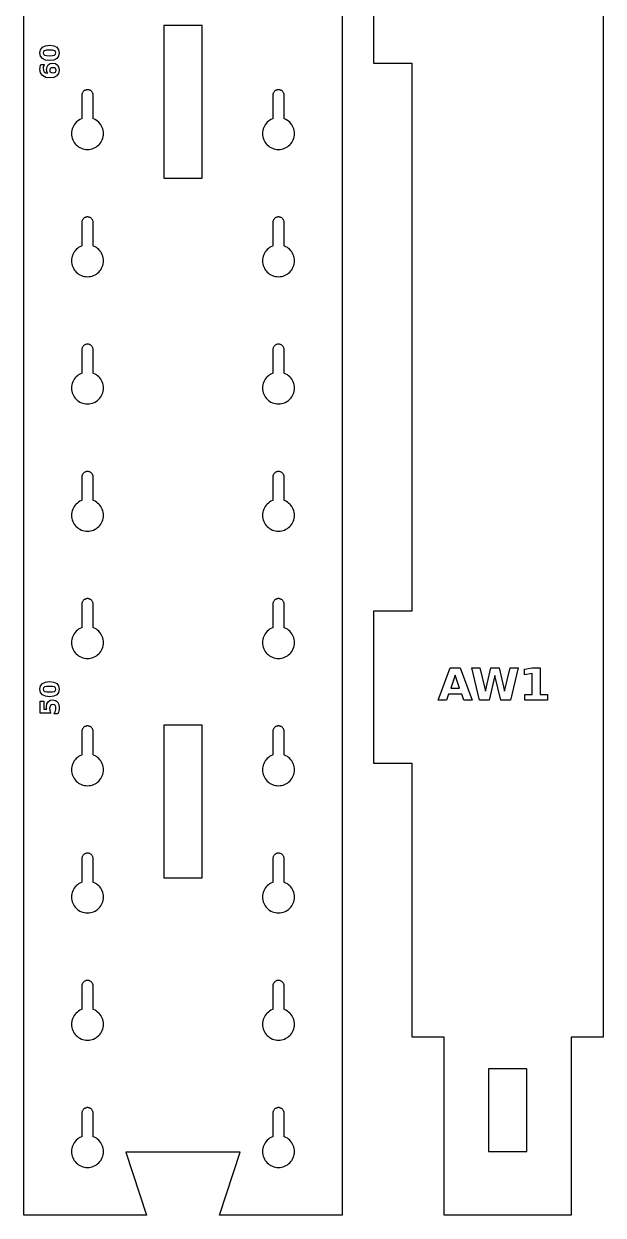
# Model space of a CAD drawing. Header units: millimetres. Extents: x 12 to 566, y 12 to 384.
# Drawn here: x 475.5 to 566.5, y 12.5 to 199.8 of the extents above; entities that cross this region are included whole.
import ezdxf

# ---------------------------------------------------------------- set-up
doc = ezdxf.new("R2010")
doc.units = ezdxf.units.MM
doc.layers.add('CUT', color=1, linetype='Continuous')
doc.layers.add('ENGRAVE', color=5, linetype='Continuous')

msp = doc.modelspace()

# ---------------------------------------------------------------- linework, layer by layer
at = {"layer": 'CUT', "color": 1}
for points in [[(530.5, 83.5), (530.5, 107.5), (536.5, 107.5), (536.5, 193.5), (530.5, 193.5), (530.5, 217.5), (536.5, 217.5), (536.5, 350.5), (547.15, 350.5), (544.75, 357.93), (558.25, 357.93), (555.85, 350.5), (566.5, 350.5), (566.5, 40.5), (561.5, 40.5), (561.5, 12.5), (541.5, 12.5), (541.5, 40.5), (536.5, 40.5), (536.5, 83.5)], [(480.5, 322.5), (480.5, 328.5), (520.5, 328.5), (520.5, 322.5), (525.5, 322.5), (525.5, 12.5), (506.24, 12.5), (509.5, 22.4), (491.5, 22.4), (494.76, 12.5), (475.5, 12.5), (475.5, 322.5)], [(497.5, 199.5), (497.5, 175.5), (503.5, 175.5), (503.5, 199.5)], [(487.27, 184.27), (487.09, 184.43), (486.89, 184.58), (486.68, 184.7), (486.46, 184.81), (486.4, 184.83), (486.4, 188.5), (486.4, 188.59), (486.38, 188.68), (486.36, 188.76), (486.33, 188.84), (486.29, 188.92), (486.25, 189), (486.2, 189.07), (486.14, 189.14), (486.07, 189.2), (486, 189.25), (485.92, 189.29), (485.84, 189.33), (485.76, 189.36), (485.68, 189.38), (485.59, 189.4), (485.5, 189.4), (485.41, 189.4), (485.32, 189.38), (485.24, 189.36), (485.16, 189.33), (485.08, 189.29), (485, 189.25), (484.93, 189.2), (484.86, 189.14), (484.8, 189.07), (484.75, 189), (484.71, 188.92), (484.67, 188.84), (484.64, 188.76), (484.62, 188.68), (484.6, 188.59), (484.6, 188.5), (484.6, 184.83), (484.54, 184.81), (484.32, 184.7), (484.11, 184.58), (483.91, 184.43), (483.73, 184.27), (483.57, 184.09), (483.42, 183.89), (483.3, 183.68), (483.19, 183.46), (483.11, 183.23), (483.05, 182.99), (483.01, 182.75), (483, 182.5), (483.01, 182.25), (483.05, 182.01), (483.11, 181.77), (483.19, 181.54), (483.3, 181.32), (483.42, 181.11), (483.57, 180.91), (483.73, 180.73), (483.91, 180.57), (484.11, 180.42), (484.32, 180.3), (484.54, 180.19), (484.77, 180.11), (485.01, 180.05), (485.25, 180.01), (485.5, 180), (485.75, 180.01), (485.99, 180.05), (486.23, 180.11), (486.46, 180.19), (486.68, 180.3), (486.89, 180.42), (487.09, 180.57), (487.27, 180.73), (487.43, 180.91), (487.58, 181.11), (487.7, 181.32), (487.81, 181.54), (487.89, 181.77), (487.95, 182.01), (487.99, 182.25), (488, 182.5), (487.99, 182.75), (487.95, 182.99), (487.89, 183.23), (487.81, 183.46), (487.7, 183.68), (487.58, 183.89), (487.43, 184.09)], [(517.09, 184.43), (516.89, 184.58), (516.68, 184.7), (516.46, 184.81), (516.4, 184.83), (516.4, 188.5), (516.4, 188.59), (516.38, 188.68), (516.36, 188.76), (516.33, 188.84), (516.29, 188.92), (516.25, 189), (516.2, 189.07), (516.14, 189.14), (516.07, 189.2), (516, 189.25), (515.92, 189.29), (515.84, 189.33), (515.76, 189.36), (515.68, 189.38), (515.59, 189.4), (515.5, 189.4), (515.41, 189.4), (515.32, 189.38), (515.24, 189.36), (515.16, 189.33), (515.08, 189.29), (515, 189.25), (514.93, 189.2), (514.86, 189.14), (514.8, 189.07), (514.75, 189), (514.71, 188.92), (514.67, 188.84), (514.64, 188.76), (514.62, 188.68), (514.6, 188.59), (514.6, 188.5), (514.6, 184.83), (514.54, 184.81), (514.32, 184.7), (514.11, 184.58), (513.91, 184.43), (513.73, 184.27), (513.57, 184.09), (513.42, 183.89), (513.3, 183.68), (513.19, 183.46), (513.11, 183.23), (513.05, 182.99), (513.01, 182.75), (513, 182.5), (513.01, 182.25), (513.05, 182.01), (513.11, 181.77), (513.19, 181.54), (513.3, 181.32), (513.42, 181.11), (513.57, 180.91), (513.73, 180.73), (513.91, 180.57), (514.11, 180.42), (514.32, 180.3), (514.54, 180.19), (514.77, 180.11), (515.01, 180.05), (515.25, 180.01), (515.5, 180), (515.75, 180.01), (515.99, 180.05), (516.23, 180.11), (516.46, 180.19), (516.68, 180.3), (516.89, 180.42), (517.09, 180.57), (517.27, 180.73), (517.43, 180.91), (517.58, 181.11), (517.7, 181.32), (517.81, 181.54), (517.89, 181.77), (517.95, 182.01), (517.99, 182.25), (518, 182.5), (517.99, 182.75), (517.95, 182.99), (517.89, 183.23), (517.81, 183.46), (517.7, 183.68), (517.58, 183.89), (517.43, 184.09), (517.27, 184.27)], [(487.27, 164.27), (487.09, 164.43), (486.89, 164.58), (486.68, 164.7), (486.46, 164.81), (486.4, 164.83), (486.4, 168.5), (486.4, 168.59), (486.38, 168.68), (486.36, 168.76), (486.33, 168.84), (486.29, 168.92), (486.25, 169), (486.2, 169.07), (486.14, 169.14), (486.07, 169.2), (486, 169.25), (485.92, 169.29), (485.84, 169.33), (485.76, 169.36), (485.68, 169.38), (485.59, 169.4), (485.5, 169.4), (485.41, 169.4), (485.32, 169.38), (485.24, 169.36), (485.16, 169.33), (485.08, 169.29), (485, 169.25), (484.93, 169.2), (484.86, 169.14), (484.8, 169.07), (484.75, 169), (484.71, 168.92), (484.67, 168.84), (484.64, 168.76), (484.62, 168.68), (484.6, 168.59), (484.6, 168.5), (484.6, 164.83), (484.54, 164.81), (484.32, 164.7), (484.11, 164.58), (483.91, 164.43), (483.73, 164.27), (483.57, 164.09), (483.42, 163.89), (483.3, 163.68), (483.19, 163.46), (483.11, 163.23), (483.05, 162.99), (483.01, 162.75), (483, 162.5), (483.01, 162.25), (483.05, 162.01), (483.11, 161.77), (483.19, 161.54), (483.3, 161.32), (483.42, 161.11), (483.57, 160.91), (483.73, 160.73), (483.91, 160.57), (484.11, 160.42), (484.32, 160.3), (484.54, 160.19), (484.77, 160.11), (485.01, 160.05), (485.25, 160.01), (485.5, 160), (485.75, 160.01), (485.99, 160.05), (486.23, 160.11), (486.46, 160.19), (486.68, 160.3), (486.89, 160.42), (487.09, 160.57), (487.27, 160.73), (487.43, 160.91), (487.58, 161.11), (487.7, 161.32), (487.81, 161.54), (487.89, 161.77), (487.95, 162.01), (487.99, 162.25), (488, 162.5), (487.99, 162.75), (487.95, 162.99), (487.89, 163.23), (487.81, 163.46), (487.7, 163.68), (487.58, 163.89), (487.43, 164.09)], [(517.27, 164.27), (517.09, 164.43), (516.89, 164.58), (516.68, 164.7), (516.46, 164.81), (516.4, 164.83), (516.4, 168.5), (516.4, 168.59), (516.38, 168.68), (516.36, 168.76), (516.33, 168.84), (516.29, 168.92), (516.25, 169), (516.2, 169.07), (516.14, 169.14), (516.07, 169.2), (516, 169.25), (515.92, 169.29), (515.84, 169.33), (515.76, 169.36), (515.68, 169.38), (515.59, 169.4), (515.5, 169.4), (515.41, 169.4), (515.32, 169.38), (515.24, 169.36), (515.16, 169.33), (515.08, 169.29), (515, 169.25), (514.93, 169.2), (514.86, 169.14), (514.8, 169.07), (514.75, 169), (514.71, 168.92), (514.67, 168.84), (514.64, 168.76), (514.62, 168.68), (514.6, 168.59), (514.6, 168.5), (514.6, 164.83), (514.54, 164.81), (514.32, 164.7), (514.11, 164.58), (513.91, 164.43), (513.73, 164.27), (513.57, 164.09), (513.42, 163.89), (513.3, 163.68), (513.19, 163.46), (513.11, 163.23), (513.05, 162.99), (513.01, 162.75), (513, 162.5), (513.01, 162.25), (513.05, 162.01), (513.11, 161.77), (513.19, 161.54), (513.3, 161.32), (513.42, 161.11), (513.57, 160.91), (513.73, 160.73), (513.91, 160.57), (514.11, 160.42), (514.32, 160.3), (514.54, 160.19), (514.77, 160.11), (515.01, 160.05), (515.25, 160.01), (515.5, 160), (515.75, 160.01), (515.99, 160.05), (516.23, 160.11), (516.46, 160.19), (516.68, 160.3), (516.89, 160.42), (517.09, 160.57), (517.27, 160.73), (517.43, 160.91), (517.58, 161.11), (517.7, 161.32), (517.81, 161.54), (517.89, 161.77), (517.95, 162.01), (517.99, 162.25), (518, 162.5), (517.99, 162.75), (517.95, 162.99), (517.89, 163.23), (517.81, 163.46), (517.7, 163.68), (517.58, 163.89), (517.43, 164.09)], [(487.09, 144.43), (486.89, 144.58), (486.68, 144.7), (486.46, 144.81), (486.4, 144.83), (486.4, 148.5), (486.4, 148.59), (486.38, 148.68), (486.36, 148.76), (486.33, 148.84), (486.29, 148.92), (486.25, 149), (486.2, 149.07), (486.14, 149.14), (486.07, 149.2), (486, 149.25), (485.92, 149.29), (485.84, 149.33), (485.76, 149.36), (485.68, 149.38), (485.59, 149.4), (485.5, 149.4), (485.41, 149.4), (485.32, 149.38), (485.24, 149.36), (485.16, 149.33), (485.08, 149.29), (485, 149.25), (484.93, 149.2), (484.86, 149.14), (484.8, 149.07), (484.75, 149), (484.71, 148.92), (484.67, 148.84), (484.64, 148.76), (484.62, 148.68), (484.6, 148.59), (484.6, 148.5), (484.6, 144.83), (484.54, 144.81), (484.32, 144.7), (484.11, 144.58), (483.91, 144.43), (483.73, 144.27), (483.57, 144.09), (483.42, 143.89), (483.3, 143.68), (483.19, 143.46), (483.11, 143.23), (483.05, 142.99), (483.01, 142.75), (483, 142.5), (483.01, 142.25), (483.05, 142.01), (483.11, 141.77), (483.19, 141.54), (483.3, 141.32), (483.42, 141.11), (483.57, 140.91), (483.73, 140.73), (483.91, 140.57), (484.11, 140.42), (484.32, 140.3), (484.54, 140.19), (484.77, 140.11), (485.01, 140.05), (485.25, 140.01), (485.5, 140), (485.75, 140.01), (485.99, 140.05), (486.23, 140.11), (486.46, 140.19), (486.68, 140.3), (486.89, 140.42), (487.09, 140.57), (487.27, 140.73), (487.43, 140.91), (487.58, 141.11), (487.7, 141.32), (487.81, 141.54), (487.89, 141.77), (487.95, 142.01), (487.99, 142.25), (488, 142.5), (487.99, 142.75), (487.95, 142.99), (487.89, 143.23), (487.81, 143.46), (487.7, 143.68), (487.58, 143.89), (487.43, 144.09), (487.27, 144.27)], [(517.27, 144.27), (517.09, 144.43), (516.89, 144.58), (516.68, 144.7), (516.46, 144.81), (516.4, 144.83), (516.4, 148.5), (516.4, 148.59), (516.38, 148.68), (516.36, 148.76), (516.33, 148.84), (516.29, 148.92), (516.25, 149), (516.2, 149.07), (516.14, 149.14), (516.07, 149.2), (516, 149.25), (515.92, 149.29), (515.84, 149.33), (515.76, 149.36), (515.68, 149.38), (515.59, 149.4), (515.5, 149.4), (515.41, 149.4), (515.32, 149.38), (515.24, 149.36), (515.16, 149.33), (515.08, 149.29), (515, 149.25), (514.93, 149.2), (514.86, 149.14), (514.8, 149.07), (514.75, 149), (514.71, 148.92), (514.67, 148.84), (514.64, 148.76), (514.62, 148.68), (514.6, 148.59), (514.6, 148.5), (514.6, 144.83), (514.54, 144.81), (514.32, 144.7), (514.11, 144.58), (513.91, 144.43), (513.73, 144.27), (513.57, 144.09), (513.42, 143.89), (513.3, 143.68), (513.19, 143.46), (513.11, 143.23), (513.05, 142.99), (513.01, 142.75), (513, 142.5), (513.01, 142.25), (513.05, 142.01), (513.11, 141.77), (513.19, 141.54), (513.3, 141.32), (513.42, 141.11), (513.57, 140.91), (513.73, 140.73), (513.91, 140.57), (514.11, 140.42), (514.32, 140.3), (514.54, 140.19), (514.77, 140.11), (515.01, 140.05), (515.25, 140.01), (515.5, 140), (515.75, 140.01), (515.99, 140.05), (516.23, 140.11), (516.46, 140.19), (516.68, 140.3), (516.89, 140.42), (517.09, 140.57), (517.27, 140.73), (517.43, 140.91), (517.58, 141.11), (517.7, 141.32), (517.81, 141.54), (517.89, 141.77), (517.95, 142.01), (517.99, 142.25), (518, 142.5), (517.99, 142.75), (517.95, 142.99), (517.89, 143.23), (517.81, 143.46), (517.7, 143.68), (517.58, 143.89), (517.43, 144.09)], [(487.27, 124.27), (487.09, 124.43), (486.89, 124.58), (486.68, 124.7), (486.46, 124.81), (486.4, 124.83), (486.4, 128.5), (486.4, 128.59), (486.38, 128.68), (486.36, 128.76), (486.33, 128.84), (486.29, 128.92), (486.25, 129), (486.2, 129.07), (486.14, 129.14), (486.07, 129.2), (486, 129.25), (485.92, 129.29), (485.84, 129.33), (485.76, 129.36), (485.68, 129.38), (485.59, 129.4), (485.5, 129.4), (485.41, 129.4), (485.32, 129.38), (485.24, 129.36), (485.16, 129.33), (485.08, 129.29), (485, 129.25), (484.93, 129.2), (484.86, 129.14), (484.8, 129.07), (484.75, 129), (484.71, 128.92), (484.67, 128.84), (484.64, 128.76), (484.62, 128.68), (484.6, 128.59), (484.6, 128.5), (484.6, 124.83), (484.54, 124.81), (484.32, 124.7), (484.11, 124.58), (483.91, 124.43), (483.73, 124.27), (483.57, 124.09), (483.42, 123.89), (483.3, 123.68), (483.19, 123.46), (483.11, 123.23), (483.05, 122.99), (483.01, 122.75), (483, 122.5), (483.01, 122.25), (483.05, 122.01), (483.11, 121.77), (483.19, 121.54), (483.3, 121.32), (483.42, 121.11), (483.57, 120.91), (483.73, 120.73), (483.91, 120.57), (484.11, 120.42), (484.32, 120.3), (484.54, 120.19), (484.77, 120.11), (485.01, 120.05), (485.25, 120.01), (485.5, 120), (485.75, 120.01), (485.99, 120.05), (486.23, 120.11), (486.46, 120.19), (486.68, 120.3), (486.89, 120.42), (487.09, 120.57), (487.27, 120.73), (487.43, 120.91), (487.58, 121.11), (487.7, 121.32), (487.81, 121.54), (487.89, 121.77), (487.95, 122.01), (487.99, 122.25), (488, 122.5), (487.99, 122.75), (487.95, 122.99), (487.89, 123.23), (487.81, 123.46), (487.7, 123.68), (487.58, 123.89), (487.43, 124.09)], [(517.09, 124.43), (516.89, 124.58), (516.68, 124.7), (516.46, 124.81), (516.4, 124.83), (516.4, 128.5), (516.4, 128.59), (516.38, 128.68), (516.36, 128.76), (516.33, 128.84), (516.29, 128.92), (516.25, 129), (516.2, 129.07), (516.14, 129.14), (516.07, 129.2), (516, 129.25), (515.92, 129.29), (515.84, 129.33), (515.76, 129.36), (515.68, 129.38), (515.59, 129.4), (515.5, 129.4), (515.41, 129.4), (515.32, 129.38), (515.24, 129.36), (515.16, 129.33), (515.08, 129.29), (515, 129.25), (514.93, 129.2), (514.86, 129.14), (514.8, 129.07), (514.75, 129), (514.71, 128.92), (514.67, 128.84), (514.64, 128.76), (514.62, 128.68), (514.6, 128.59), (514.6, 128.5), (514.6, 124.83), (514.54, 124.81), (514.32, 124.7), (514.11, 124.58), (513.91, 124.43), (513.73, 124.27), (513.57, 124.09), (513.42, 123.89), (513.3, 123.68), (513.19, 123.46), (513.11, 123.23), (513.05, 122.99), (513.01, 122.75), (513, 122.5), (513.01, 122.25), (513.05, 122.01), (513.11, 121.77), (513.19, 121.54), (513.3, 121.32), (513.42, 121.11), (513.57, 120.91), (513.73, 120.73), (513.91, 120.57), (514.11, 120.42), (514.32, 120.3), (514.54, 120.19), (514.77, 120.11), (515.01, 120.05), (515.25, 120.01), (515.5, 120), (515.75, 120.01), (515.99, 120.05), (516.23, 120.11), (516.46, 120.19), (516.68, 120.3), (516.89, 120.42), (517.09, 120.57), (517.27, 120.73), (517.43, 120.91), (517.58, 121.11), (517.7, 121.32), (517.81, 121.54), (517.89, 121.77), (517.95, 122.01), (517.99, 122.25), (518, 122.5), (517.99, 122.75), (517.95, 122.99), (517.89, 123.23), (517.81, 123.46), (517.7, 123.68), (517.58, 123.89), (517.43, 124.09), (517.27, 124.27)], [(487.09, 104.43), (486.89, 104.58), (486.68, 104.7), (486.46, 104.81), (486.4, 104.83), (486.4, 108.5), (486.4, 108.59), (486.38, 108.68), (486.36, 108.76), (486.33, 108.84), (486.29, 108.92), (486.25, 109), (486.2, 109.07), (486.14, 109.14), (486.07, 109.2), (486, 109.25), (485.92, 109.29), (485.84, 109.33), (485.76, 109.36), (485.68, 109.38), (485.59, 109.4), (485.5, 109.4), (485.41, 109.4), (485.32, 109.38), (485.24, 109.36), (485.16, 109.33), (485.08, 109.29), (485, 109.25), (484.93, 109.2), (484.86, 109.14), (484.8, 109.07), (484.75, 109), (484.71, 108.92), (484.67, 108.84), (484.64, 108.76), (484.62, 108.68), (484.6, 108.59), (484.6, 108.5), (484.6, 104.83), (484.54, 104.81), (484.32, 104.7), (484.11, 104.58), (483.91, 104.43), (483.73, 104.27), (483.57, 104.09), (483.42, 103.89), (483.3, 103.68), (483.19, 103.46), (483.11, 103.23), (483.05, 102.99), (483.01, 102.75), (483, 102.5), (483.01, 102.25), (483.05, 102.01), (483.11, 101.77), (483.19, 101.54), (483.3, 101.32), (483.42, 101.11), (483.57, 100.91), (483.73, 100.73), (483.91, 100.57), (484.11, 100.42), (484.32, 100.3), (484.54, 100.19), (484.77, 100.11), (485.01, 100.05), (485.25, 100.01), (485.5, 100), (485.75, 100.01), (485.99, 100.05), (486.23, 100.11), (486.46, 100.19), (486.68, 100.3), (486.89, 100.42), (487.09, 100.57), (487.27, 100.73), (487.43, 100.91), (487.58, 101.11), (487.7, 101.32), (487.81, 101.54), (487.89, 101.77), (487.95, 102.01), (487.99, 102.25), (488, 102.5), (487.99, 102.75), (487.95, 102.99), (487.89, 103.23), (487.81, 103.46), (487.7, 103.68), (487.58, 103.89), (487.43, 104.09), (487.27, 104.27)], [(517.09, 104.43), (516.89, 104.58), (516.68, 104.7), (516.46, 104.81), (516.4, 104.83), (516.4, 108.5), (516.4, 108.59), (516.38, 108.68), (516.36, 108.76), (516.33, 108.84), (516.29, 108.92), (516.25, 109), (516.2, 109.07), (516.14, 109.14), (516.07, 109.2), (516, 109.25), (515.92, 109.29), (515.84, 109.33), (515.76, 109.36), (515.68, 109.38), (515.59, 109.4), (515.5, 109.4), (515.41, 109.4), (515.32, 109.38), (515.24, 109.36), (515.16, 109.33), (515.08, 109.29), (515, 109.25), (514.93, 109.2), (514.86, 109.14), (514.8, 109.07), (514.75, 109), (514.71, 108.92), (514.67, 108.84), (514.64, 108.76), (514.62, 108.68), (514.6, 108.59), (514.6, 108.5), (514.6, 104.83), (514.54, 104.81), (514.32, 104.7), (514.11, 104.58), (513.91, 104.43), (513.73, 104.27), (513.57, 104.09), (513.42, 103.89), (513.3, 103.68), (513.19, 103.46), (513.11, 103.23), (513.05, 102.99), (513.01, 102.75), (513, 102.5), (513.01, 102.25), (513.05, 102.01), (513.11, 101.77), (513.19, 101.54), (513.3, 101.32), (513.42, 101.11), (513.57, 100.91), (513.73, 100.73), (513.91, 100.57), (514.11, 100.42), (514.32, 100.3), (514.54, 100.19), (514.77, 100.11), (515.01, 100.05), (515.25, 100.01), (515.5, 100), (515.75, 100.01), (515.99, 100.05), (516.23, 100.11), (516.46, 100.19), (516.68, 100.3), (516.89, 100.42), (517.09, 100.57), (517.27, 100.73), (517.43, 100.91), (517.58, 101.11), (517.7, 101.32), (517.81, 101.54), (517.89, 101.77), (517.95, 102.01), (517.99, 102.25), (518, 102.5), (517.99, 102.75), (517.95, 102.99), (517.89, 103.23), (517.81, 103.46), (517.7, 103.68), (517.58, 103.89), (517.43, 104.09), (517.27, 104.27)], [(487.27, 84.27), (487.09, 84.43), (486.89, 84.58), (486.68, 84.7), (486.46, 84.81), (486.4, 84.83), (486.4, 88.5), (486.4, 88.59), (486.38, 88.68), (486.36, 88.76), (486.33, 88.84), (486.29, 88.92), (486.25, 89), (486.2, 89.07), (486.14, 89.14), (486.07, 89.2), (486, 89.25), (485.92, 89.29), (485.84, 89.33), (485.76, 89.36), (485.68, 89.38), (485.59, 89.4), (485.5, 89.4), (485.41, 89.4), (485.32, 89.38), (485.24, 89.36), (485.16, 89.33), (485.08, 89.29), (485, 89.25), (484.93, 89.2), (484.86, 89.14), (484.8, 89.07), (484.75, 89), (484.71, 88.92), (484.67, 88.84), (484.64, 88.76), (484.62, 88.68), (484.6, 88.59), (484.6, 88.5), (484.6, 84.83), (484.54, 84.81), (484.32, 84.7), (484.11, 84.58), (483.91, 84.43), (483.73, 84.27), (483.57, 84.09), (483.42, 83.89), (483.3, 83.68), (483.19, 83.46), (483.11, 83.23), (483.05, 82.99), (483.01, 82.75), (483, 82.5), (483.01, 82.25), (483.05, 82.01), (483.11, 81.77), (483.19, 81.54), (483.3, 81.32), (483.42, 81.11), (483.57, 80.91), (483.73, 80.73), (483.91, 80.57), (484.11, 80.42), (484.32, 80.3), (484.54, 80.19), (484.77, 80.11), (485.01, 80.05), (485.25, 80.01), (485.5, 80), (485.75, 80.01), (485.99, 80.05), (486.23, 80.11), (486.46, 80.19), (486.68, 80.3), (486.89, 80.42), (487.09, 80.57), (487.27, 80.73), (487.43, 80.91), (487.58, 81.11), (487.7, 81.32), (487.81, 81.54), (487.89, 81.77), (487.95, 82.01), (487.99, 82.25), (488, 82.5), (487.99, 82.75), (487.95, 82.99), (487.89, 83.23), (487.81, 83.46), (487.7, 83.68), (487.58, 83.89), (487.43, 84.09)], [(497.5, 89.5), (497.5, 65.5), (503.5, 65.5), (503.5, 89.5)], [(517.09, 84.43), (516.89, 84.58), (516.68, 84.7), (516.46, 84.81), (516.4, 84.83), (516.4, 88.5), (516.4, 88.59), (516.38, 88.68), (516.36, 88.76), (516.33, 88.84), (516.29, 88.92), (516.25, 89), (516.2, 89.07), (516.14, 89.14), (516.07, 89.2), (516, 89.25), (515.92, 89.29), (515.84, 89.33), (515.76, 89.36), (515.68, 89.38), (515.59, 89.4), (515.5, 89.4), (515.41, 89.4), (515.32, 89.38), (515.24, 89.36), (515.16, 89.33), (515.08, 89.29), (515, 89.25), (514.93, 89.2), (514.86, 89.14), (514.8, 89.07), (514.75, 89), (514.71, 88.92), (514.67, 88.84), (514.64, 88.76), (514.62, 88.68), (514.6, 88.59), (514.6, 88.5), (514.6, 84.83), (514.54, 84.81), (514.32, 84.7), (514.11, 84.58), (513.91, 84.43), (513.73, 84.27), (513.57, 84.09), (513.42, 83.89), (513.3, 83.68), (513.19, 83.46), (513.11, 83.23), (513.05, 82.99), (513.01, 82.75), (513, 82.5), (513.01, 82.25), (513.05, 82.01), (513.11, 81.77), (513.19, 81.54), (513.3, 81.32), (513.42, 81.11), (513.57, 80.91), (513.73, 80.73), (513.91, 80.57), (514.11, 80.42), (514.32, 80.3), (514.54, 80.19), (514.77, 80.11), (515.01, 80.05), (515.25, 80.01), (515.5, 80), (515.75, 80.01), (515.99, 80.05), (516.23, 80.11), (516.46, 80.19), (516.68, 80.3), (516.89, 80.42), (517.09, 80.57), (517.27, 80.73), (517.43, 80.91), (517.58, 81.11), (517.7, 81.32), (517.81, 81.54), (517.89, 81.77), (517.95, 82.01), (517.99, 82.25), (518, 82.5), (517.99, 82.75), (517.95, 82.99), (517.89, 83.23), (517.81, 83.46), (517.7, 83.68), (517.58, 83.89), (517.43, 84.09), (517.27, 84.27)], [(487.09, 64.43), (486.89, 64.58), (486.68, 64.7), (486.46, 64.81), (486.4, 64.83), (486.4, 68.5), (486.4, 68.59), (486.38, 68.68), (486.36, 68.76), (486.33, 68.84), (486.29, 68.92), (486.25, 69), (486.2, 69.07), (486.14, 69.14), (486.07, 69.2), (486, 69.25), (485.92, 69.29), (485.84, 69.33), (485.76, 69.36), (485.68, 69.38), (485.59, 69.4), (485.5, 69.4), (485.41, 69.4), (485.32, 69.38), (485.24, 69.36), (485.16, 69.33), (485.08, 69.29), (485, 69.25), (484.93, 69.2), (484.86, 69.14), (484.8, 69.07), (484.75, 69), (484.71, 68.92), (484.67, 68.84), (484.64, 68.76), (484.62, 68.68), (484.6, 68.59), (484.6, 68.5), (484.6, 64.83), (484.54, 64.81), (484.32, 64.7), (484.11, 64.58), (483.91, 64.43), (483.73, 64.27), (483.57, 64.09), (483.42, 63.89), (483.3, 63.68), (483.19, 63.46), (483.11, 63.23), (483.05, 62.99), (483.01, 62.75), (483, 62.5), (483.01, 62.25), (483.05, 62.01), (483.11, 61.77), (483.19, 61.54), (483.3, 61.32), (483.42, 61.11), (483.57, 60.91), (483.73, 60.73), (483.91, 60.57), (484.11, 60.42), (484.32, 60.3), (484.54, 60.19), (484.77, 60.11), (485.01, 60.05), (485.25, 60.01), (485.5, 60), (485.75, 60.01), (485.99, 60.05), (486.23, 60.11), (486.46, 60.19), (486.68, 60.3), (486.89, 60.42), (487.09, 60.57), (487.27, 60.73), (487.43, 60.91), (487.58, 61.11), (487.7, 61.32), (487.81, 61.54), (487.89, 61.77), (487.95, 62.01), (487.99, 62.25), (488, 62.5), (487.99, 62.75), (487.95, 62.99), (487.89, 63.23), (487.81, 63.46), (487.7, 63.68), (487.58, 63.89), (487.43, 64.09), (487.27, 64.27)], [(517.27, 64.27), (517.09, 64.43), (516.89, 64.58), (516.68, 64.7), (516.46, 64.81), (516.4, 64.83), (516.4, 68.5), (516.4, 68.59), (516.38, 68.68), (516.36, 68.76), (516.33, 68.84), (516.29, 68.92), (516.25, 69), (516.2, 69.07), (516.14, 69.14), (516.07, 69.2), (516, 69.25), (515.92, 69.29), (515.84, 69.33), (515.76, 69.36), (515.68, 69.38), (515.59, 69.4), (515.5, 69.4), (515.41, 69.4), (515.32, 69.38), (515.24, 69.36), (515.16, 69.33), (515.08, 69.29), (515, 69.25), (514.93, 69.2), (514.86, 69.14), (514.8, 69.07), (514.75, 69), (514.71, 68.92), (514.67, 68.84), (514.64, 68.76), (514.62, 68.68), (514.6, 68.59), (514.6, 68.5), (514.6, 64.83), (514.54, 64.81), (514.32, 64.7), (514.11, 64.58), (513.91, 64.43), (513.73, 64.27), (513.57, 64.09), (513.42, 63.89), (513.3, 63.68), (513.19, 63.46), (513.11, 63.23), (513.05, 62.99), (513.01, 62.75), (513, 62.5), (513.01, 62.25), (513.05, 62.01), (513.11, 61.77), (513.19, 61.54), (513.3, 61.32), (513.42, 61.11), (513.57, 60.91), (513.73, 60.73), (513.91, 60.57), (514.11, 60.42), (514.32, 60.3), (514.54, 60.19), (514.77, 60.11), (515.01, 60.05), (515.25, 60.01), (515.5, 60), (515.75, 60.01), (515.99, 60.05), (516.23, 60.11), (516.46, 60.19), (516.68, 60.3), (516.89, 60.42), (517.09, 60.57), (517.27, 60.73), (517.43, 60.91), (517.58, 61.11), (517.7, 61.32), (517.81, 61.54), (517.89, 61.77), (517.95, 62.01), (517.99, 62.25), (518, 62.5), (517.99, 62.75), (517.95, 62.99), (517.89, 63.23), (517.81, 63.46), (517.7, 63.68), (517.58, 63.89), (517.43, 64.09)], [(487.09, 44.43), (486.89, 44.58), (486.68, 44.7), (486.46, 44.81), (486.4, 44.83), (486.4, 48.5), (486.4, 48.59), (486.38, 48.68), (486.36, 48.76), (486.33, 48.84), (486.29, 48.92), (486.25, 49), (486.2, 49.07), (486.14, 49.14), (486.07, 49.2), (486, 49.25), (485.92, 49.29), (485.84, 49.33), (485.76, 49.36), (485.68, 49.38), (485.59, 49.4), (485.5, 49.4), (485.41, 49.4), (485.32, 49.38), (485.24, 49.36), (485.16, 49.33), (485.08, 49.29), (485, 49.25), (484.93, 49.2), (484.86, 49.14), (484.8, 49.07), (484.75, 49), (484.71, 48.92), (484.67, 48.84), (484.64, 48.76), (484.62, 48.68), (484.6, 48.59), (484.6, 48.5), (484.6, 44.83), (484.54, 44.81), (484.32, 44.7), (484.11, 44.58), (483.91, 44.43), (483.73, 44.27), (483.57, 44.09), (483.42, 43.89), (483.3, 43.68), (483.19, 43.46), (483.11, 43.23), (483.05, 42.99), (483.01, 42.75), (483, 42.5), (483.01, 42.25), (483.05, 42.01), (483.11, 41.77), (483.19, 41.54), (483.3, 41.32), (483.42, 41.11), (483.57, 40.91), (483.73, 40.73), (483.91, 40.57), (484.11, 40.42), (484.32, 40.3), (484.54, 40.19), (484.77, 40.11), (485.01, 40.05), (485.25, 40.01), (485.5, 40), (485.75, 40.01), (485.99, 40.05), (486.23, 40.11), (486.46, 40.19), (486.68, 40.3), (486.89, 40.42), (487.09, 40.57), (487.27, 40.73), (487.43, 40.91), (487.58, 41.11), (487.7, 41.32), (487.81, 41.54), (487.89, 41.77), (487.95, 42.01), (487.99, 42.25), (488, 42.5), (487.99, 42.75), (487.95, 42.99), (487.89, 43.23), (487.81, 43.46), (487.7, 43.68), (487.58, 43.89), (487.43, 44.09), (487.27, 44.27)], [(517.09, 44.43), (516.89, 44.58), (516.68, 44.7), (516.46, 44.81), (516.4, 44.83), (516.4, 48.5), (516.4, 48.59), (516.38, 48.68), (516.36, 48.76), (516.33, 48.84), (516.29, 48.92), (516.25, 49), (516.2, 49.07), (516.14, 49.14), (516.07, 49.2), (516, 49.25), (515.92, 49.29), (515.84, 49.33), (515.76, 49.36), (515.68, 49.38), (515.59, 49.4), (515.5, 49.4), (515.41, 49.4), (515.32, 49.38), (515.24, 49.36), (515.16, 49.33), (515.08, 49.29), (515, 49.25), (514.93, 49.2), (514.86, 49.14), (514.8, 49.07), (514.75, 49), (514.71, 48.92), (514.67, 48.84), (514.64, 48.76), (514.62, 48.68), (514.6, 48.59), (514.6, 48.5), (514.6, 44.83), (514.54, 44.81), (514.32, 44.7), (514.11, 44.58), (513.91, 44.43), (513.73, 44.27), (513.57, 44.09), (513.42, 43.89), (513.3, 43.68), (513.19, 43.46), (513.11, 43.23), (513.05, 42.99), (513.01, 42.75), (513, 42.5), (513.01, 42.25), (513.05, 42.01), (513.11, 41.77), (513.19, 41.54), (513.3, 41.32), (513.42, 41.11), (513.57, 40.91), (513.73, 40.73), (513.91, 40.57), (514.11, 40.42), (514.32, 40.3), (514.54, 40.19), (514.77, 40.11), (515.01, 40.05), (515.25, 40.01), (515.5, 40), (515.75, 40.01), (515.99, 40.05), (516.23, 40.11), (516.46, 40.19), (516.68, 40.3), (516.89, 40.42), (517.09, 40.57), (517.27, 40.73), (517.43, 40.91), (517.58, 41.11), (517.7, 41.32), (517.81, 41.54), (517.89, 41.77), (517.95, 42.01), (517.99, 42.25), (518, 42.5), (517.99, 42.75), (517.95, 42.99), (517.89, 43.23), (517.81, 43.46), (517.7, 43.68), (517.58, 43.89), (517.43, 44.09), (517.27, 44.27)], [(548.5, 22.5), (554.5, 22.5), (554.5, 35.5), (548.5, 35.5)], [(487.27, 24.27), (487.09, 24.43), (486.89, 24.58), (486.68, 24.7), (486.46, 24.81), (486.4, 24.83), (486.4, 28.5), (486.4, 28.59), (486.38, 28.68), (486.36, 28.76), (486.33, 28.84), (486.29, 28.92), (486.25, 29), (486.2, 29.07), (486.14, 29.14), (486.07, 29.2), (486, 29.25), (485.92, 29.29), (485.84, 29.33), (485.76, 29.36), (485.68, 29.38), (485.59, 29.4), (485.5, 29.4), (485.41, 29.4), (485.32, 29.38), (485.24, 29.36), (485.16, 29.33), (485.08, 29.29), (485, 29.25), (484.93, 29.2), (484.86, 29.14), (484.8, 29.07), (484.75, 29), (484.71, 28.92), (484.67, 28.84), (484.64, 28.76), (484.62, 28.68), (484.6, 28.59), (484.6, 28.5), (484.6, 24.83), (484.54, 24.81), (484.32, 24.7), (484.11, 24.58), (483.91, 24.43), (483.73, 24.27), (483.57, 24.09), (483.42, 23.89), (483.3, 23.68), (483.19, 23.46), (483.11, 23.23), (483.05, 22.99), (483.01, 22.75), (483, 22.5), (483.01, 22.25), (483.05, 22.01), (483.11, 21.77), (483.19, 21.54), (483.3, 21.32), (483.42, 21.11), (483.57, 20.91), (483.73, 20.73), (483.91, 20.57), (484.11, 20.42), (484.32, 20.3), (484.54, 20.19), (484.77, 20.11), (485.01, 20.05), (485.25, 20.01), (485.5, 20), (485.75, 20.01), (485.99, 20.05), (486.23, 20.11), (486.46, 20.19), (486.68, 20.3), (486.89, 20.42), (487.09, 20.57), (487.27, 20.73), (487.43, 20.91), (487.58, 21.11), (487.7, 21.32), (487.81, 21.54), (487.89, 21.77), (487.95, 22.01), (487.99, 22.25), (488, 22.5), (487.99, 22.75), (487.95, 22.99), (487.89, 23.23), (487.81, 23.46), (487.7, 23.68), (487.58, 23.89), (487.43, 24.09)], [(517.09, 24.43), (516.89, 24.58), (516.68, 24.7), (516.46, 24.81), (516.4, 24.83), (516.4, 28.5), (516.4, 28.59), (516.38, 28.68), (516.36, 28.76), (516.33, 28.84), (516.29, 28.92), (516.25, 29), (516.2, 29.07), (516.14, 29.14), (516.07, 29.2), (516, 29.25), (515.92, 29.29), (515.84, 29.33), (515.76, 29.36), (515.68, 29.38), (515.59, 29.4), (515.5, 29.4), (515.41, 29.4), (515.32, 29.38), (515.24, 29.36), (515.16, 29.33), (515.08, 29.29), (515, 29.25), (514.93, 29.2), (514.86, 29.14), (514.8, 29.07), (514.75, 29), (514.71, 28.92), (514.67, 28.84), (514.64, 28.76), (514.62, 28.68), (514.6, 28.59), (514.6, 28.5), (514.6, 24.83), (514.54, 24.81), (514.32, 24.7), (514.11, 24.58), (513.91, 24.43), (513.73, 24.27), (513.57, 24.09), (513.42, 23.89), (513.3, 23.68), (513.19, 23.46), (513.11, 23.23), (513.05, 22.99), (513.01, 22.75), (513, 22.5), (513.01, 22.25), (513.05, 22.01), (513.11, 21.77), (513.19, 21.54), (513.3, 21.32), (513.42, 21.11), (513.57, 20.91), (513.73, 20.73), (513.91, 20.57), (514.11, 20.42), (514.32, 20.3), (514.54, 20.19), (514.77, 20.11), (515.01, 20.05), (515.25, 20.01), (515.5, 20), (515.75, 20.01), (515.99, 20.05), (516.23, 20.11), (516.46, 20.19), (516.68, 20.3), (516.89, 20.42), (517.09, 20.57), (517.27, 20.73), (517.43, 20.91), (517.58, 21.11), (517.7, 21.32), (517.81, 21.54), (517.89, 21.77), (517.95, 22.01), (517.99, 22.25), (518, 22.5), (517.99, 22.75), (517.95, 22.99), (517.89, 23.23), (517.81, 23.46), (517.7, 23.68), (517.58, 23.89), (517.43, 24.09), (517.27, 24.27)]]:
    msp.add_lwpolyline(points, close=True, dxfattribs=at)
at = {"layer": 'ENGRAVE', "color": 5}
for points in [[(479.55, 196.38), (480.19, 196.3), (480.66, 196.06), (480.96, 195.68), (481.06, 195.18), (480.96, 194.67), (480.66, 194.29), (480.19, 194.05), (479.55, 193.97), (478.9, 194.05), (478.43, 194.29), (478.13, 194.67), (478.03, 195.18), (478.13, 195.68), (478.43, 196.06), (478.9, 196.3)], [(479.54, 195.62), (479.07, 195.6), (478.77, 195.52), (478.6, 195.38), (478.55, 195.18), (478.6, 194.97), (478.77, 194.83), (479.07, 194.75), (479.54, 194.73), (480.01, 194.75), (480.32, 194.83), (480.49, 194.97), (480.55, 195.18), (480.49, 195.38), (480.32, 195.52), (480.01, 195.6)], [(478.16, 193.38), (478.7, 193.38), (478.62, 193.2), (478.57, 193.03), (478.54, 192.87), (478.53, 192.71), (478.57, 192.41), (478.71, 192.18), (478.95, 192.04), (479.27, 191.97), (479.18, 192.1), (479.12, 192.24), (479.09, 192.4), (479.08, 192.57), (479.14, 192.98), (479.34, 193.29), (479.64, 193.5), (480.02, 193.57), (480.45, 193.49), (480.77, 193.26), (480.99, 192.9), (481.06, 192.44), (480.96, 191.94), (480.67, 191.56), (480.21, 191.33), (479.58, 191.25), (478.94, 191.34), (478.45, 191.61), (478.14, 192.04), (478.03, 192.61), (478.04, 192.81), (478.07, 193), (478.11, 193.19)], [(479.56, 192.45), (479.59, 192.27), (479.69, 192.15), (479.85, 192.08), (480.07, 192.05), (480.3, 192.08), (480.46, 192.15), (480.55, 192.27), (480.58, 192.45), (480.55, 192.62), (480.46, 192.75), (480.3, 192.82), (480.07, 192.84), (479.85, 192.82), (479.69, 192.75), (479.59, 192.62)], [(544.29, 94.38), (542.23, 94.38), (541.9, 93.45), (540.58, 93.45), (542.47, 98.55), (544.04, 98.55), (545.93, 93.45), (544.61, 93.45)], [(545.86, 98.55), (547.12, 98.55), (548, 94.85), (548.88, 98.55), (550.14, 98.55), (551.02, 94.85), (551.9, 98.55), (553.15, 98.55), (551.95, 93.45), (550.43, 93.45), (549.51, 97.33), (548.59, 93.45), (547.07, 93.45)], [(554.19, 94.36), (555.35, 94.36), (555.35, 97.66), (554.16, 97.41), (554.16, 98.31), (555.35, 98.55), (556.6, 98.55), (556.6, 94.36), (557.76, 94.36), (557.76, 93.45), (554.19, 93.45)], [(479.55, 96.38), (480.19, 96.3), (480.66, 96.06), (480.96, 95.68), (481.06, 95.18), (480.96, 94.67), (480.66, 94.29), (480.19, 94.05), (479.55, 93.97), (478.9, 94.05), (478.43, 94.29), (478.13, 94.67), (478.03, 95.18), (478.13, 95.68), (478.43, 96.06), (478.9, 96.3)], [(479.54, 95.62), (479.07, 95.6), (478.77, 95.52), (478.6, 95.38), (478.55, 95.18), (478.6, 94.97), (478.77, 94.83), (479.07, 94.75), (479.54, 94.73), (480.01, 94.75), (480.32, 94.83), (480.49, 94.97), (480.55, 95.18), (480.49, 95.38), (480.32, 95.52), (480.01, 95.6)], [(542.56, 95.33), (543.96, 95.33), (543.26, 97.36)], [(478.08, 91.42), (478.08, 93.29), (478.64, 93.29), (478.64, 92.02), (479.09, 92.02), (479.07, 92.11), (479.05, 92.2), (479.04, 92.28), (479.04, 92.38), (479.11, 92.85), (479.31, 93.21), (479.62, 93.43), (480.05, 93.5), (480.47, 93.42), (480.79, 93.18), (480.99, 92.79), (481.06, 92.28), (481.04, 92.04), (481.01, 91.79), (480.95, 91.55), (480.86, 91.31), (480.27, 91.31), (480.39, 91.54), (480.48, 91.76), (480.53, 91.97), (480.55, 92.16), (480.51, 92.41), (480.41, 92.59), (480.25, 92.71), (480.05, 92.75), (479.84, 92.71), (479.69, 92.59), (479.59, 92.41), (479.55, 92.16), (479.56, 92), (479.6, 91.82), (479.65, 91.63), (479.72, 91.42)]]:
    msp.add_lwpolyline(points, close=True, dxfattribs=at)

doc.saveas('drawing.dxf')
